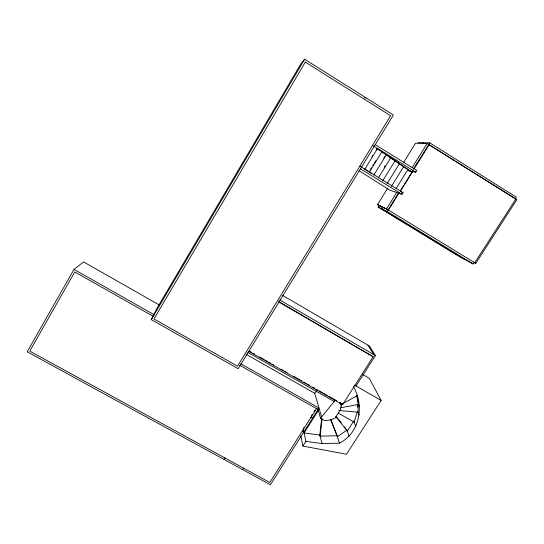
<?xml version="1.0" encoding="UTF-8"?>
<svg xmlns="http://www.w3.org/2000/svg" width="544" height="544" viewBox="0 0 544 544"><rect width="100%" height="100%" fill="white"/><g stroke="black" fill="none" stroke-linecap="round" stroke-linejoin="round"><path stroke-width="0.82" d="M357.68 407.266L357.762 404.104M358.204 404.253L357.986 412.189L338.776 410.489M362.794 374.598L369.281 378.338L381.154 400.432L346.48 454.247L302.906 446.066L305.912 441.327L322.068 443.598L339.483 443.149C359.904 432.956 364.534 405.43 353.43 386.655M321.681 418.547L319.804 435.132L304.096 432.915L318.308 410.462M322.062 418.696L320.083 436.166L337.076 435.73L330.983 420.084M340.156 402.533L341.333 405.64L340.313 409.863L334.995 418.207L330.439 419.934L324.68 420.607L320.538 418.268L317.75 408.51M357.32 411.998L354.11 422.117L338.286 413.141M151.293 319.62L156.529 309.087L300.703 64.124L304.606 59.208L393.394 115.022L238.197 368.696L151.293 319.62L304.606 59.208M158.882 304.735L83.558 261.936L74.004 269.375L27.2 351.791L270.409 484.792L318.988 408.02L240.768 363.752M248.832 351.308L342.604 404.661L373.13 356.755L278.977 302.036L279.881 300.009L375.414 355.579L356.014 386.002M371.804 156.964L372.681 155.543M376.162 149.858L377.033 148.437L377.55 148.471L364.874 169.157M370.212 169.871L371.511 167.749M372.817 165.628L373.68 164.213M374.551 162.799L375.85 160.677M377.033 148.437L382.031 151.538L369.396 172.115L364.405 169.041M383.751 158.032L384.615 156.624M373.871 175.039L386.464 154.571L381.494 151.49L382.031 151.538M384.254 167.307L385.118 165.906M378.304 177.942L390.85 157.583L382.378 152.32M382.697 180.819L395.202 160.562L385.363 154.462L386.464 154.571M387.049 183.661L399.514 163.513L391.129 158.311M382.65 207.713L377.536 204.598L387.818 188M403.458 162.738L415.521 143.256L427.135 143.514L454.471 160.664M428.733 144.514L515.916 198.927L474.769 262.691L474.212 262.398L473.192 263.983L459.102 256.435L378.08 207.04L379.032 205.51L388.457 210.018L399.058 192.977M391.36 186.483L403.784 166.437L394.053 160.405L395.202 160.562M224.06 459.449L224.971 457.973M382.874 207.346L381.895 208.916L465.072 259.631M422.314 143.793L422.98 142.718M396.08 188.564L408.02 169.34L399.031 163.764M377.536 204.598L386.505 208.876L396.8 192.318M412.182 167.566L427.135 143.514M378.08 207.04L387.083 211.473L398.84 192.576M411.448 172.305L412.325 170.891M413.338 169.259L429.774 142.841L516.304 197.159L515.25 198.784L516.8 199.757L475.755 263.337L474.259 262.548M400.826 190.135L412.746 170.966M414.072 168.837L429.563 144.085L429.162 143.827L429.304 144.507M400.309 191.338L412.209 172.21L407.402 169.225L408.02 169.34M359.054 170.687L389.776 190.169L401.975 194.324L403.029 192.63L359.863 166.07M409.115 170.938L415.766 172.183L416.833 170.469L375.265 144.656M242.692 469.635L243.61 468.166M304.11 427.339L303.205 428.774L305.912 441.327M311.345 415.895L312.249 414.46M314.058 411.597L314.962 410.169M316.499 408.646L269.79 482.501L29.757 351.145L74.773 271.939L153.129 316.254M320.538 418.268L335.362 400.044L336.824 400.874M321.518 416.724L314.697 393.264L316.805 390.708M344.338 426.816L346.916 430.107L337.409 436.771L330.691 419.499M357.027 395.719L340.972 404.688L340.02 402.825M340.435 407.776L358.646 404.403L356.782 395.597M417.996 142.63L429.774 142.841M389.728 157.447L390.85 157.583M416.731 163.805L417.166 163.866M310.304 417.309L312.773 417.663M398.337 163.336L399.514 163.513M403.186 166.342L403.784 166.437M412.209 172.21L407.476 169.544M515.25 198.784L515.916 198.927M401.499 192.127L403.029 192.63M302.342 431.032L303.878 431.895M74.004 269.375L154.435 314.894M239.618 365.167L318.043 409.516M247.84 352.383L334.172 401.479M246.024 354.246L314.697 393.264M249.546 351.206L251.763 352.464M253.218 353.294L254.68 354.124M259.862 357.075L264.282 359.591M265.683 360.386L267.152 361.223M268.62 362.059L270.912 363.365M272.286 364.147L273.856 365.038M281.085 369.152L283.288 370.41M284.757 371.239L287.116 372.586M293.556 376.251L299.642 379.712M300.159 380.004L301.628 380.841M303.824 382.092L306.272 383.486M307.741 384.322L309.216 385.159M312.63 387.104L314.826 388.355M316.295 389.191L317.764 390.028M319.226 390.857L322.476 392.707M323.945 393.543L327.298 395.454M328.766 396.29L330.228 397.12M330.575 397.317L334.995 399.833M340.15 402.771L341.625 403.607M354.423 385.091L381.154 400.432M278.882 301.634L373.13 356.755M282.513 295.358L369.478 346.045L375.414 355.579M386.505 208.876L475.755 263.337M387.083 211.473L473.192 263.983M369.621 172.428L371.742 173.733M360.482 168.817L401.975 194.324M372.524 145.35L415.766 172.183M377.223 148.845L380.78 151.048M403.274 166.668L406.715 168.803M455.906 161.561L514.536 198.336M364.398 97.41L365.833 98.314M336.097 416.269L341.251 422.858M335.913 416.588L347.29 431.127L353.709 421.117L355.735 426.17M367.955 345.154L373.816 354.647M339.742 402.533L341.333 405.64M358.149 403.301L359.489 406.314M357.578 411.244L359.251 415.126M342.36 404.029L342.604 404.661M346.916 430.107L349.194 436.349M336.892 435.173L339.483 443.149M319.716 434.806L322.068 443.598M356.531 395.481L356.871 397.079M357.211 398.67L358.054 402.662M300.886 436.077L302.906 446.066M305.286 62.098L153.952 318.947L237.524 366.18L390.64 115.722L305.286 62.098"/></g></svg>
